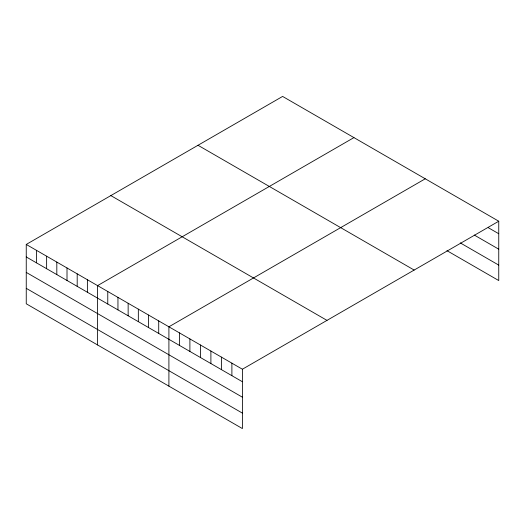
<?xml version="1.0" encoding="UTF-8"?>
<svg xmlns="http://www.w3.org/2000/svg" width="525" height="525" viewBox="0 0 525 525"><rect width="100%" height="100%" fill="white"/><g stroke="black" fill="none" stroke-linecap="round" stroke-linejoin="round"><path stroke-width="0.79" d="M26.25 244.44L242.393 369.226L242.393 428.571L26.25 303.778L26.25 244.44L282.608 96.429L498.75 221.222L498.75 280.56L446.959 250.661M353.935 137.609L97.578 285.62L97.578 344.964M425.263 178.789L168.906 326.799L168.906 386.144M242.393 369.226L498.75 221.222M488.25 227.673L498.75 233.73M474.252 235.043L498.75 249.185M460.254 242.885L498.75 265.112M198.01 145.274L414.153 270.06M110.847 195.595L326.99 320.381M26.25 256.948L242.393 381.741M26.25 272.403L242.393 397.195M26.25 288.33L242.393 413.116M231.893 363.162L231.893 375.677M221.393 357.105L221.393 369.62M210.899 351.041L210.899 363.556M200.399 344.984L200.399 357.492M189.899 338.92L189.899 351.435M179.399 332.857L179.399 345.371M158.714 320.913L158.714 333.428M148.523 315.033L148.523 327.548M138.338 309.146L138.338 321.661M128.146 303.266L128.146 315.781M117.954 297.386L117.954 309.894M107.769 291.5L107.769 304.014M87.386 279.733L87.386 292.248M77.195 273.853L77.195 286.368M67.01 267.967L67.01 280.481M56.818 262.087L56.818 274.601M46.627 256.2L46.627 268.715M36.442 250.32L36.442 262.835"/></g></svg>
